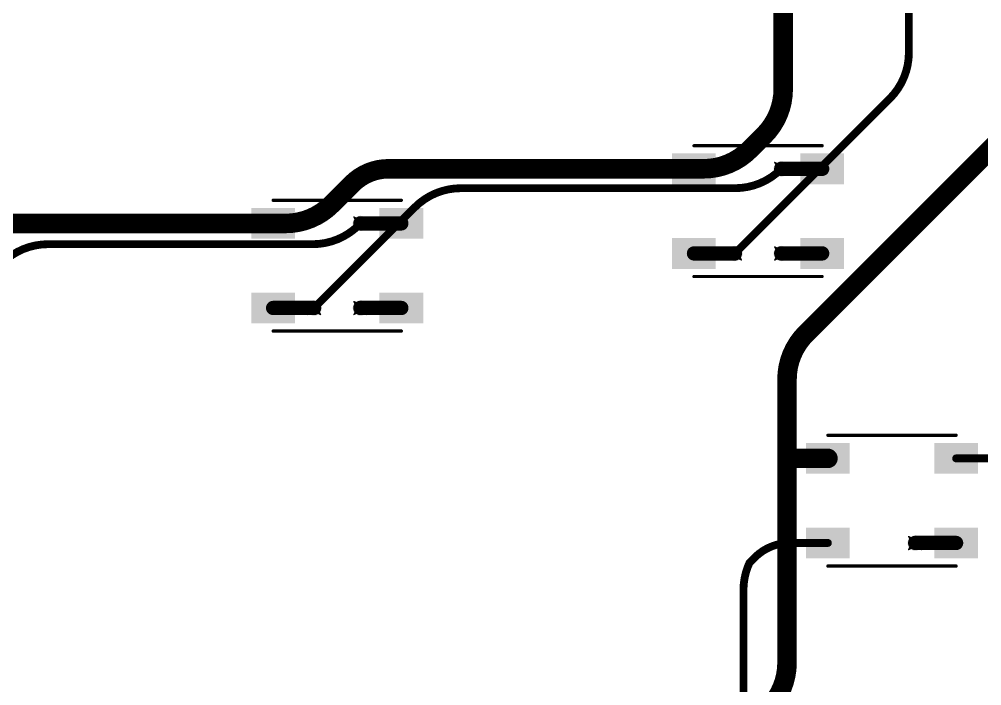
# Model space of a CAD drawing. Header units: inches. Extents: x -11 to 1110, y -7 to 455.
# Drawn here: x 154.96 to 192.5, y 257.58 to 283.59 of the extents above; entities that cross this region are included whole.
import ezdxf

# ---------------------------------------------------------------- set-up
doc = ezdxf.new("R2010")
doc.units = ezdxf.units.IN
for name, color, linetype in [('Bottom Layer', 5, 'Continuous'), ('Drill Drawing', 1, 'Continuous'), ('Top Layer', 1, 'Continuous'), ('Top Overlay', 2, 'Continuous'), ('Top Paste', 8, 'Continuous'), ('Top Solder', 216, 'Continuous'), ('Via Holes', 16, 'Continuous')]:
    doc.layers.add(name, color=color, linetype=linetype)

# ---------------------------------------------------------------- blocks, each defined once
blk = doc.blocks.new('WS2812B_B_W_134')
at = {"layer": 'Top Layer'}
for points in [[(-3.25, 2.15), (-1.75, 2.15), (-1.75, 1.15), (-3.25, 1.15)], [(3.25, 1.15), (1.75, 1.15), (1.75, 2.15), (3.25, 2.15)], [(-3.25, -1.15), (-1.75, -1.15), (-1.75, -2.15), (-3.25, -2.15)], [(1.75, -1.15), (3.25, -1.15), (3.25, -2.15), (1.75, -2.15)]]:
    blk.add_hatch(color=1, dxfattribs=at).paths.add_polyline_path(points)
at = {"layer": 'Top Paste'}
for points in [[(-3.25, 2.15), (-1.75, 2.15), (-1.75, 1.15), (-3.25, 1.15)], [(3.25, 1.15), (1.75, 1.15), (1.75, 2.15), (3.25, 2.15)], [(-3.25, -1.15), (-1.75, -1.15), (-1.75, -2.15), (-3.25, -2.15)], [(1.75, -1.15), (3.25, -1.15), (3.25, -2.15), (1.75, -2.15)]]:
    blk.add_hatch(color=8, dxfattribs=at).paths.add_polyline_path(points)
at = {"layer": 'Top Solder'}
for points in [[(-3.352, 2.252), (-1.648, 2.252), (-1.648, 1.048), (-3.352, 1.048)], [(3.352, 1.048), (1.648, 1.048), (1.648, 2.252), (3.352, 2.252)], [(-3.352, -1.048), (-1.648, -1.048), (-1.648, -2.252), (-3.352, -2.252)], [(1.648, -1.048), (3.352, -1.048), (3.352, -2.252), (1.648, -2.252)]]:
    blk.add_hatch(color=216, dxfattribs=at).paths.add_polyline_path(points)
at = {"layer": 'Top Overlay'}
for points in [[(-2.5, 2.551, 0.127, 0.127, 0), (2.5, 2.551, 0.127, 0.127, 0)], [(-3.556, 1.803, 0.254, 0.254, 0), (-3.429, 1.676, 0.254, 0.254, 0)], [(-3.556, 1.549, 0.254, 0.254, 0), (-3.556, 1.803, 0.254, 0.254, 0)], [(-3.556, 1.549, 0.254, 0.254, 0), (-3.429, 1.676, 0.254, 0.254, 0)], [(-2.5, -2.551, 0.127, 0.127, 0), (2.5, -2.551, 0.127, 0.127, 0)]]:
    blk.add_lwpolyline(points, format="xyseb", dxfattribs=at)
for points in [[(-2.532, 2.551, 0.0635, 0.0635, 1), (-2.468, 2.551, 0.0635, 0.0635, 1)], [(2.468, 2.551, 0.0635, 0.0635, 1), (2.532, 2.551, 0.0635, 0.0635, 1)], [(-3.619, 1.803, 0.127, 0.127, 1), (-3.493, 1.803, 0.127, 0.127, 1)], [(-3.619, 1.803, 0.127, 0.127, 1), (-3.493, 1.803, 0.127, 0.127, 1)], [(-3.619, 1.549, 0.127, 0.127, 1), (-3.493, 1.549, 0.127, 0.127, 1)], [(-3.619, 1.549, 0.127, 0.127, 1), (-3.493, 1.549, 0.127, 0.127, 1)], [(-3.493, 1.676, 0.127, 0.127, 1), (-3.365, 1.676, 0.127, 0.127, 1)], [(-3.493, 1.676, 0.127, 0.127, 1), (-3.365, 1.676, 0.127, 0.127, 1)], [(-2.532, -2.551, 0.0635, 0.0635, 1), (-2.468, -2.551, 0.0635, 0.0635, 1)], [(2.468, -2.551, 0.0635, 0.0635, 1), (2.532, -2.551, 0.0635, 0.0635, 1)]]:
    blk.add_lwpolyline(points, format="xyseb", close=True, dxfattribs=at)
blk = doc.blocks.new('WS2812B_B_W_143')
at = {"layer": 'Top Layer'}
for points in [[(-3.25, 2.15), (-1.75, 2.15), (-1.75, 1.15), (-3.25, 1.15)], [(3.25, 1.15), (1.75, 1.15), (1.75, 2.15), (3.25, 2.15)], [(-3.25, -1.15), (-1.75, -1.15), (-1.75, -2.15), (-3.25, -2.15)], [(1.75, -1.15), (3.25, -1.15), (3.25, -2.15), (1.75, -2.15)]]:
    blk.add_hatch(color=1, dxfattribs=at).paths.add_polyline_path(points)
at = {"layer": 'Top Paste'}
for points in [[(-3.25, 2.15), (-1.75, 2.15), (-1.75, 1.15), (-3.25, 1.15)], [(3.25, 1.15), (1.75, 1.15), (1.75, 2.15), (3.25, 2.15)], [(-3.25, -1.15), (-1.75, -1.15), (-1.75, -2.15), (-3.25, -2.15)], [(1.75, -1.15), (3.25, -1.15), (3.25, -2.15), (1.75, -2.15)]]:
    blk.add_hatch(color=8, dxfattribs=at).paths.add_polyline_path(points)
at = {"layer": 'Top Solder'}
for points in [[(-3.352, 2.252), (-1.648, 2.252), (-1.648, 1.048), (-3.352, 1.048)], [(3.352, 1.048), (1.648, 1.048), (1.648, 2.252), (3.352, 2.252)], [(-3.352, -1.048), (-1.648, -1.048), (-1.648, -2.252), (-3.352, -2.252)], [(1.648, -1.048), (3.352, -1.048), (3.352, -2.252), (1.648, -2.252)]]:
    blk.add_hatch(color=216, dxfattribs=at).paths.add_polyline_path(points)
at = {"layer": 'Top Overlay'}
for points in [[(-2.5, 2.551, 0.127, 0.127, 0), (2.5, 2.551, 0.127, 0.127, 0)], [(-3.556, 1.803, 0.254, 0.254, 0), (-3.429, 1.676, 0.254, 0.254, 0)], [(-3.556, 1.549, 0.254, 0.254, 0), (-3.556, 1.803, 0.254, 0.254, 0)], [(-3.556, 1.549, 0.254, 0.254, 0), (-3.429, 1.676, 0.254, 0.254, 0)], [(-2.5, -2.551, 0.127, 0.127, 0), (2.5, -2.551, 0.127, 0.127, 0)]]:
    blk.add_lwpolyline(points, format="xyseb", dxfattribs=at)
for points in [[(-2.532, 2.551, 0.0635, 0.0635, 1), (-2.468, 2.551, 0.0635, 0.0635, 1)], [(2.468, 2.551, 0.0635, 0.0635, 1), (2.532, 2.551, 0.0635, 0.0635, 1)], [(-3.619, 1.803, 0.127, 0.127, 1), (-3.493, 1.803, 0.127, 0.127, 1)], [(-3.619, 1.803, 0.127, 0.127, 1), (-3.493, 1.803, 0.127, 0.127, 1)], [(-3.619, 1.549, 0.127, 0.127, 1), (-3.493, 1.549, 0.127, 0.127, 1)], [(-3.619, 1.549, 0.127, 0.127, 1), (-3.493, 1.549, 0.127, 0.127, 1)], [(-3.493, 1.676, 0.127, 0.127, 1), (-3.365, 1.676, 0.127, 0.127, 1)], [(-3.493, 1.676, 0.127, 0.127, 1), (-3.365, 1.676, 0.127, 0.127, 1)], [(-2.532, -2.551, 0.0635, 0.0635, 1), (-2.468, -2.551, 0.0635, 0.0635, 1)], [(2.468, -2.551, 0.0635, 0.0635, 1), (2.532, -2.551, 0.0635, 0.0635, 1)]]:
    blk.add_lwpolyline(points, format="xyseb", close=True, dxfattribs=at)
blk = doc.blocks.new('WS2812B_B_W_216')
at = {"layer": 'Top Layer'}
for points in [[(-3.25, 2.15), (-1.75, 2.15), (-1.75, 1.15), (-3.25, 1.15)], [(3.25, 1.15), (1.75, 1.15), (1.75, 2.15), (3.25, 2.15)], [(-3.25, -1.15), (-1.75, -1.15), (-1.75, -2.15), (-3.25, -2.15)], [(1.75, -1.15), (3.25, -1.15), (3.25, -2.15), (1.75, -2.15)]]:
    blk.add_hatch(color=1, dxfattribs=at).paths.add_polyline_path(points)
at = {"layer": 'Top Paste'}
for points in [[(-3.25, 2.15), (-1.75, 2.15), (-1.75, 1.15), (-3.25, 1.15)], [(3.25, 1.15), (1.75, 1.15), (1.75, 2.15), (3.25, 2.15)], [(-3.25, -1.15), (-1.75, -1.15), (-1.75, -2.15), (-3.25, -2.15)], [(1.75, -1.15), (3.25, -1.15), (3.25, -2.15), (1.75, -2.15)]]:
    blk.add_hatch(color=8, dxfattribs=at).paths.add_polyline_path(points)
at = {"layer": 'Top Solder'}
for points in [[(-3.352, 2.252), (-1.648, 2.252), (-1.648, 1.048), (-3.352, 1.048)], [(3.352, 1.048), (1.648, 1.048), (1.648, 2.252), (3.352, 2.252)], [(-3.352, -1.048), (-1.648, -1.048), (-1.648, -2.252), (-3.352, -2.252)], [(1.648, -1.048), (3.352, -1.048), (3.352, -2.252), (1.648, -2.252)]]:
    blk.add_hatch(color=216, dxfattribs=at).paths.add_polyline_path(points)
at = {"layer": 'Top Overlay'}
for points in [[(-2.5, 2.551, 0.127, 0.127, 0), (2.5, 2.551, 0.127, 0.127, 0)], [(-3.556, 1.549, 0.254, 0.254, 0), (-3.556, 1.803, 0.254, 0.254, 0)], [(-3.556, 1.803, 0.254, 0.254, 0), (-3.429, 1.676, 0.254, 0.254, 0)], [(-3.556, 1.549, 0.254, 0.254, 0), (-3.429, 1.676, 0.254, 0.254, 0)], [(-2.5, -2.551, 0.127, 0.127, 0), (2.5, -2.551, 0.127, 0.127, 0)]]:
    blk.add_lwpolyline(points, format="xyseb", dxfattribs=at)
for points in [[(-2.532, 2.551, 0.0635, 0.0635, 1), (-2.468, 2.551, 0.0635, 0.0635, 1)], [(2.468, 2.551, 0.0635, 0.0635, 1), (2.532, 2.551, 0.0635, 0.0635, 1)], [(-3.619, 1.803, 0.127, 0.127, 1), (-3.493, 1.803, 0.127, 0.127, 1)], [(-3.619, 1.803, 0.127, 0.127, 1), (-3.493, 1.803, 0.127, 0.127, 1)], [(-3.619, 1.549, 0.127, 0.127, 1), (-3.493, 1.549, 0.127, 0.127, 1)], [(-3.619, 1.549, 0.127, 0.127, 1), (-3.493, 1.549, 0.127, 0.127, 1)], [(-3.493, 1.676, 0.127, 0.127, 1), (-3.365, 1.676, 0.127, 0.127, 1)], [(-3.493, 1.676, 0.127, 0.127, 1), (-3.365, 1.676, 0.127, 0.127, 1)], [(-2.532, -2.551, 0.0635, 0.0635, 1), (-2.468, -2.551, 0.0635, 0.0635, 1)], [(2.468, -2.551, 0.0635, 0.0635, 1), (2.532, -2.551, 0.0635, 0.0635, 1)]]:
    blk.add_lwpolyline(points, format="xyseb", close=True, dxfattribs=at)

msp = doc.modelspace()

# ---------------------------------------------------------------- hatches: boundary and pattern name
at = {"layer": 'Bottom Layer'}
h = msp.add_hatch(color=5, dxfattribs=at)
edge = h.paths.add_edge_path()
edge.add_arc((179.684, 277.751), 0.3, 0, 360)
h = msp.add_hatch(color=5, dxfattribs=at)
edge = h.paths.add_edge_path()
edge.add_arc((184.684, 277.746), 0.3, 0, 360)
h = msp.add_hatch(color=5, dxfattribs=at)
edge = h.paths.add_edge_path()
edge.add_arc((163.268, 275.618), 0.3, 0, 360)
h = msp.add_hatch(color=5, dxfattribs=at)
edge = h.paths.add_edge_path()
edge.add_arc((168.268, 275.618), 0.3, 0, 360)
h = msp.add_hatch(color=5, dxfattribs=at)
edge = h.paths.add_edge_path()
edge.add_arc((182.875, 274.446), 0.3, 0, 360)
h = msp.add_hatch(color=5, dxfattribs=at)
edge = h.paths.add_edge_path()
edge.add_arc((184.684, 274.446), 0.3, 0, 360)
h = msp.add_hatch(color=5, dxfattribs=at)
edge = h.paths.add_edge_path()
edge.add_arc((166.459, 272.318), 0.3, 0, 360)
h = msp.add_hatch(color=5, dxfattribs=at)
edge = h.paths.add_edge_path()
edge.add_arc((168.268, 272.318), 0.3, 0, 360)
h = msp.add_hatch(color=5, dxfattribs=at)
edge = h.paths.add_edge_path()
edge.add_arc((184.909, 266.448), 0.3, 0, 360)
h = msp.add_hatch(color=5, dxfattribs=at)
edge = h.paths.add_edge_path()
edge.add_arc((189.909, 263.148), 0.3, 0, 360)
at = {"layer": 'Top Layer'}
h = msp.add_hatch(color=1, dxfattribs=at)
edge = h.paths.add_edge_path()
edge.add_arc((179.684, 277.751), 0.3, 0, 360)
h = msp.add_hatch(color=1, dxfattribs=at)
edge = h.paths.add_edge_path()
edge.add_arc((184.684, 277.746), 0.3, 0, 360)
h = msp.add_hatch(color=1, dxfattribs=at)
edge = h.paths.add_edge_path()
edge.add_arc((163.268, 275.618), 0.3, 0, 360)
h = msp.add_hatch(color=1, dxfattribs=at)
edge = h.paths.add_edge_path()
edge.add_arc((168.268, 275.618), 0.3, 0, 360)
h = msp.add_hatch(color=1, dxfattribs=at)
edge = h.paths.add_edge_path()
edge.add_arc((182.875, 274.446), 0.3, 0, 360)
h = msp.add_hatch(color=1, dxfattribs=at)
edge = h.paths.add_edge_path()
edge.add_arc((184.684, 274.446), 0.3, 0, 360)
h = msp.add_hatch(color=1, dxfattribs=at)
edge = h.paths.add_edge_path()
edge.add_arc((166.459, 272.318), 0.3, 0, 360)
h = msp.add_hatch(color=1, dxfattribs=at)
edge = h.paths.add_edge_path()
edge.add_arc((168.268, 272.318), 0.3, 0, 360)
h = msp.add_hatch(color=1, dxfattribs=at)
edge = h.paths.add_edge_path()
edge.add_arc((184.909, 266.448), 0.3, 0, 360)
h = msp.add_hatch(color=1, dxfattribs=at)
edge = h.paths.add_edge_path()
edge.add_arc((189.909, 263.148), 0.3, 0, 360)
at = {"layer": 'Via Holes'}
h = msp.add_hatch(color=7, dxfattribs=at)
edge = h.paths.add_edge_path()
edge.add_arc((179.684, 277.751), 0.15, 0, 360)
h = msp.add_hatch(color=7, dxfattribs=at)
edge = h.paths.add_edge_path()
edge.add_arc((184.684, 277.746), 0.15, 0, 360)
h = msp.add_hatch(color=7, dxfattribs=at)
edge = h.paths.add_edge_path()
edge.add_arc((163.268, 275.618), 0.15, 0, 360)
h = msp.add_hatch(color=7, dxfattribs=at)
edge = h.paths.add_edge_path()
edge.add_arc((168.268, 275.618), 0.15, 0, 360)
h = msp.add_hatch(color=7, dxfattribs=at)
edge = h.paths.add_edge_path()
edge.add_arc((182.875, 274.446), 0.15, 0, 360)
h = msp.add_hatch(color=7, dxfattribs=at)
edge = h.paths.add_edge_path()
edge.add_arc((184.684, 274.446), 0.15, 0, 360)
h = msp.add_hatch(color=7, dxfattribs=at)
edge = h.paths.add_edge_path()
edge.add_arc((166.459, 272.318), 0.15, 0, 360)
h = msp.add_hatch(color=7, dxfattribs=at)
edge = h.paths.add_edge_path()
edge.add_arc((168.268, 272.318), 0.15, 0, 360)
h = msp.add_hatch(color=7, dxfattribs=at)
edge = h.paths.add_edge_path()
edge.add_arc((184.909, 266.448), 0.15, 0, 360)
h = msp.add_hatch(color=7, dxfattribs=at)
edge = h.paths.add_edge_path()
edge.add_arc((189.909, 263.148), 0.15, 0, 360)

# ---------------------------------------------------------------- linework, layer by layer
at = {"layer": 'Bottom Layer'}
for points in [[(189.662, 282.285, 0.305, 0.305, 0), (189.662, 289.002, 0.305, 0.305, 0)], [(184.76, 280.859, 0.762, 0.762, 0), (184.76, 286.73, 0.762, 0.762, 0)], [(189.662, 282.285, 0.305, 0.305, -0.198912), (188.918, 280.489, 0.305, 0.305, 0)], [(184.76, 280.859, 0.762, 0.762, -0.198912), (184.016, 279.062, 0.762, 0.762, 0)], [(182.875, 274.446, 0.305, 0.305, 0), (188.918, 280.489, 0.305, 0.305, 0)], [(183.448, 278.495, 0.762, 0.762, 0), (184.016, 279.062, 0.762, 0.762, 0)], [(185.653, 271.327, 0.762, 0.762, 0), (193.035, 278.709, 0.762, 0.762, 0)], [(183.448, 278.495, 0.762, 0.762, -0.198912), (181.652, 277.751, 0.762, 0.762, 0)], [(167.945, 277.165, 0.762, 0.762, -0.198912), (169.36, 277.751, 0.762, 0.762, 0)], [(169.36, 277.751, 0.762, 0.762, 0), (179.684, 277.751, 0.762, 0.762, 0)], [(179.684, 277.751, 0.762, 0.762, 0), (181.652, 277.751, 0.762, 0.762, 0)], [(184.676, 277.738, 0.305, 0.305, -0.198912), (182.879, 276.994, 0.305, 0.305, 0)], [(184.676, 277.738, 0.305, 0.305, 0), (184.684, 277.746, 0.305, 0.305, 0)], [(167.142, 276.362, 0.762, 0.762, 0), (167.945, 277.165, 0.762, 0.762, 0)], [(170.391, 276.25, 0.305, 0.305, -0.198912), (172.187, 276.994, 0.305, 0.305, 0)], [(172.187, 276.994, 0.305, 0.305, 0), (182.879, 276.994, 0.305, 0.305, 0)], [(167.142, 276.362, 0.762, 0.762, -0.198912), (165.346, 275.618, 0.762, 0.762, 0)], [(166.459, 272.318, 0.305, 0.305, 0), (170.391, 276.25, 0.305, 0.305, 0)], [(153.708, 275.618, 0.762, 0.762, 0), (163.268, 275.618, 0.762, 0.762, 0)], [(163.268, 275.618, 0.762, 0.762, 0), (165.346, 275.618, 0.762, 0.762, 0)], [(168.204, 275.553, 0.305, 0.305, -0.198912), (166.407, 274.809, 0.305, 0.305, 0)], [(168.204, 275.553, 0.305, 0.305, 0), (168.268, 275.618, 0.305, 0.305, 0)], [(154.288, 274.065, 0.305, 0.305, -0.198912), (156.084, 274.809, 0.305, 0.305, 0)], [(156.084, 274.809, 0.305, 0.305, 0), (166.407, 274.809, 0.305, 0.305, 0)], [(184.909, 269.531, 0.762, 0.762, -0.198912), (185.653, 271.327, 0.762, 0.762, 0)], [(184.909, 266.448, 0.762, 0.762, 0), (184.909, 269.531, 0.762, 0.762, 0)], [(184.909, 258.478, 0.762, 0.762, 0), (184.909, 266.448, 0.762, 0.762, 0)], [(184.909, 258.478, 0.762, 0.762, -0.198912), (184.165, 256.682, 0.762, 0.762, 0)]]:
    msp.add_lwpolyline(points, format="xyseb", dxfattribs=at)
for points in [[(189.586, 282.285, 0.152, 0.152, 1), (189.738, 282.285, 0.152, 0.152, 1)], [(189.586, 282.285, 0.152, 0.152, 1), (189.738, 282.285, 0.152, 0.152, 1)], [(184.569, 280.859, 0.381, 0.381, 1), (184.95, 280.859, 0.381, 0.381, 1)], [(184.569, 280.859, 0.381, 0.381, 1), (184.95, 280.859, 0.381, 0.381, 1)], [(188.842, 280.489, 0.152, 0.152, 1), (188.994, 280.489, 0.152, 0.152, 1)], [(188.842, 280.489, 0.152, 0.152, 1), (188.994, 280.489, 0.152, 0.152, 1)], [(183.825, 279.062, 0.381, 0.381, 1), (184.206, 279.062, 0.381, 0.381, 1)], [(183.825, 279.062, 0.381, 0.381, 1), (184.206, 279.062, 0.381, 0.381, 1)], [(183.257, 278.495, 0.381, 0.381, 1), (183.638, 278.495, 0.381, 0.381, 1)], [(183.257, 278.495, 0.381, 0.381, 1), (183.638, 278.495, 0.381, 0.381, 1)], [(169.169, 277.751, 0.381, 0.381, 1), (169.55, 277.751, 0.381, 0.381, 1)], [(169.169, 277.751, 0.381, 0.381, 1), (169.55, 277.751, 0.381, 0.381, 1)], [(179.493, 277.751, 0.381, 0.381, 1), (179.874, 277.751, 0.381, 0.381, 1)], [(179.493, 277.751, 0.381, 0.381, 1), (179.874, 277.751, 0.381, 0.381, 1)], [(181.461, 277.751, 0.381, 0.381, 1), (181.842, 277.751, 0.381, 0.381, 1)], [(181.461, 277.751, 0.381, 0.381, 1), (181.842, 277.751, 0.381, 0.381, 1)], [(184.599, 277.738, 0.152, 0.152, 1), (184.752, 277.738, 0.152, 0.152, 1)], [(184.599, 277.738, 0.152, 0.152, 1), (184.752, 277.738, 0.152, 0.152, 1)], [(184.608, 277.746, 0.152, 0.152, 1), (184.76, 277.746, 0.152, 0.152, 1)], [(167.754, 277.165, 0.381, 0.381, 1), (168.135, 277.165, 0.381, 0.381, 1)], [(167.754, 277.165, 0.381, 0.381, 1), (168.135, 277.165, 0.381, 0.381, 1)], [(172.111, 276.994, 0.152, 0.152, 1), (172.264, 276.994, 0.152, 0.152, 1)], [(172.111, 276.994, 0.152, 0.152, 1), (172.264, 276.994, 0.152, 0.152, 1)], [(182.803, 276.994, 0.152, 0.152, 1), (182.956, 276.994, 0.152, 0.152, 1)], [(182.803, 276.994, 0.152, 0.152, 1), (182.956, 276.994, 0.152, 0.152, 1)], [(166.951, 276.362, 0.381, 0.381, 1), (167.332, 276.362, 0.381, 0.381, 1)], [(166.951, 276.362, 0.381, 0.381, 1), (167.332, 276.362, 0.381, 0.381, 1)], [(170.315, 276.25, 0.152, 0.152, 1), (170.467, 276.25, 0.152, 0.152, 1)], [(170.315, 276.25, 0.152, 0.152, 1), (170.467, 276.25, 0.152, 0.152, 1)], [(163.077, 275.618, 0.381, 0.381, 1), (163.458, 275.618, 0.381, 0.381, 1)], [(163.077, 275.618, 0.381, 0.381, 1), (163.458, 275.618, 0.381, 0.381, 1)], [(165.155, 275.618, 0.381, 0.381, 1), (165.536, 275.618, 0.381, 0.381, 1)], [(165.155, 275.618, 0.381, 0.381, 1), (165.536, 275.618, 0.381, 0.381, 1)], [(168.127, 275.553, 0.152, 0.152, 1), (168.28, 275.553, 0.152, 0.152, 1)], [(168.127, 275.553, 0.152, 0.152, 1), (168.28, 275.553, 0.152, 0.152, 1)], [(168.192, 275.618, 0.152, 0.152, 1), (168.344, 275.618, 0.152, 0.152, 1)], [(156.008, 274.809, 0.152, 0.152, 1), (156.16, 274.809, 0.152, 0.152, 1)], [(156.008, 274.809, 0.152, 0.152, 1), (156.16, 274.809, 0.152, 0.152, 1)], [(166.331, 274.809, 0.152, 0.152, 1), (166.484, 274.809, 0.152, 0.152, 1)], [(166.331, 274.809, 0.152, 0.152, 1), (166.484, 274.809, 0.152, 0.152, 1)], [(182.799, 274.446, 0.152, 0.152, 1), (182.951, 274.446, 0.152, 0.152, 1)], [(166.383, 272.318, 0.152, 0.152, 1), (166.535, 272.318, 0.152, 0.152, 1)], [(185.462, 271.327, 0.381, 0.381, 1), (185.843, 271.327, 0.381, 0.381, 1)], [(185.462, 271.327, 0.381, 0.381, 1), (185.843, 271.327, 0.381, 0.381, 1)], [(184.718, 269.531, 0.381, 0.381, 1), (185.099, 269.531, 0.381, 0.381, 1)], [(184.718, 269.531, 0.381, 0.381, 1), (185.099, 269.531, 0.381, 0.381, 1)], [(184.718, 266.448, 0.381, 0.381, 1), (185.099, 266.448, 0.381, 0.381, 1)], [(184.718, 266.448, 0.381, 0.381, 1), (185.099, 266.448, 0.381, 0.381, 1)], [(184.718, 258.478, 0.381, 0.381, 1), (185.099, 258.478, 0.381, 0.381, 1)], [(184.718, 258.478, 0.381, 0.381, 1), (185.099, 258.478, 0.381, 0.381, 1)]]:
    msp.add_lwpolyline(points, format="xyseb", close=True, dxfattribs=at)
at = {"layer": 'Drill Drawing'}
for points in [[(179.43, 278.005, 0.0508, 0.0508, 0), (179.684, 277.878, 0.0508, 0.0508, 0)], [(179.43, 278.005, 0.0508, 0.0508, 0), (179.557, 277.751, 0.0508, 0.0508, 0)], [(179.684, 277.878, 0.0508, 0.0508, 0), (179.938, 278.005, 0.0508, 0.0508, 0)], [(179.811, 277.751, 0.0508, 0.0508, 0), (179.938, 278.005, 0.0508, 0.0508, 0)], [(184.43, 278, 0.0508, 0.0508, 0), (184.684, 277.873, 0.0508, 0.0508, 0)], [(184.43, 278, 0.0508, 0.0508, 0), (184.557, 277.746, 0.0508, 0.0508, 0)], [(184.684, 277.873, 0.0508, 0.0508, 0), (184.938, 278, 0.0508, 0.0508, 0)], [(184.811, 277.746, 0.0508, 0.0508, 0), (184.938, 278, 0.0508, 0.0508, 0)], [(179.43, 277.497, 0.0508, 0.0508, 0), (179.557, 277.751, 0.0508, 0.0508, 0)], [(179.43, 277.497, 0.0508, 0.0508, 0), (179.684, 277.624, 0.0508, 0.0508, 0)], [(179.684, 277.624, 0.0508, 0.0508, 0), (179.938, 277.497, 0.0508, 0.0508, 0)], [(179.811, 277.751, 0.0508, 0.0508, 0), (179.938, 277.497, 0.0508, 0.0508, 0)], [(184.43, 277.492, 0.0508, 0.0508, 0), (184.557, 277.746, 0.0508, 0.0508, 0)], [(184.43, 277.492, 0.0508, 0.0508, 0), (184.684, 277.619, 0.0508, 0.0508, 0)], [(184.684, 277.619, 0.0508, 0.0508, 0), (184.938, 277.492, 0.0508, 0.0508, 0)], [(184.811, 277.746, 0.0508, 0.0508, 0), (184.938, 277.492, 0.0508, 0.0508, 0)], [(163.014, 275.872, 0.0508, 0.0508, 0), (163.268, 275.745, 0.0508, 0.0508, 0)], [(163.014, 275.872, 0.0508, 0.0508, 0), (163.141, 275.618, 0.0508, 0.0508, 0)], [(163.014, 275.364, 0.0508, 0.0508, 0), (163.141, 275.618, 0.0508, 0.0508, 0)], [(163.268, 275.745, 0.0508, 0.0508, 0), (163.522, 275.872, 0.0508, 0.0508, 0)], [(163.395, 275.618, 0.0508, 0.0508, 0), (163.522, 275.872, 0.0508, 0.0508, 0)], [(163.395, 275.618, 0.0508, 0.0508, 0), (163.522, 275.364, 0.0508, 0.0508, 0)], [(168.014, 275.872, 0.0508, 0.0508, 0), (168.268, 275.745, 0.0508, 0.0508, 0)], [(168.014, 275.872, 0.0508, 0.0508, 0), (168.141, 275.618, 0.0508, 0.0508, 0)], [(168.014, 275.364, 0.0508, 0.0508, 0), (168.141, 275.618, 0.0508, 0.0508, 0)], [(168.268, 275.745, 0.0508, 0.0508, 0), (168.522, 275.872, 0.0508, 0.0508, 0)], [(168.395, 275.618, 0.0508, 0.0508, 0), (168.522, 275.872, 0.0508, 0.0508, 0)], [(168.395, 275.618, 0.0508, 0.0508, 0), (168.522, 275.364, 0.0508, 0.0508, 0)], [(163.014, 275.364, 0.0508, 0.0508, 0), (163.268, 275.491, 0.0508, 0.0508, 0)], [(163.268, 275.491, 0.0508, 0.0508, 0), (163.522, 275.364, 0.0508, 0.0508, 0)], [(168.014, 275.364, 0.0508, 0.0508, 0), (168.268, 275.491, 0.0508, 0.0508, 0)], [(168.268, 275.491, 0.0508, 0.0508, 0), (168.522, 275.364, 0.0508, 0.0508, 0)], [(182.621, 274.7, 0.0508, 0.0508, 0), (182.875, 274.573, 0.0508, 0.0508, 0)], [(182.621, 274.7, 0.0508, 0.0508, 0), (182.748, 274.446, 0.0508, 0.0508, 0)], [(182.621, 274.192, 0.0508, 0.0508, 0), (182.748, 274.446, 0.0508, 0.0508, 0)], [(182.875, 274.573, 0.0508, 0.0508, 0), (183.129, 274.7, 0.0508, 0.0508, 0)], [(183.002, 274.446, 0.0508, 0.0508, 0), (183.129, 274.7, 0.0508, 0.0508, 0)], [(183.002, 274.446, 0.0508, 0.0508, 0), (183.129, 274.192, 0.0508, 0.0508, 0)], [(184.43, 274.7, 0.0508, 0.0508, 0), (184.684, 274.573, 0.0508, 0.0508, 0)], [(184.43, 274.7, 0.0508, 0.0508, 0), (184.557, 274.446, 0.0508, 0.0508, 0)], [(184.43, 274.192, 0.0508, 0.0508, 0), (184.557, 274.446, 0.0508, 0.0508, 0)], [(184.684, 274.573, 0.0508, 0.0508, 0), (184.938, 274.7, 0.0508, 0.0508, 0)], [(184.811, 274.446, 0.0508, 0.0508, 0), (184.938, 274.7, 0.0508, 0.0508, 0)], [(184.811, 274.446, 0.0508, 0.0508, 0), (184.938, 274.192, 0.0508, 0.0508, 0)], [(182.621, 274.192, 0.0508, 0.0508, 0), (182.875, 274.319, 0.0508, 0.0508, 0)], [(182.875, 274.319, 0.0508, 0.0508, 0), (183.129, 274.192, 0.0508, 0.0508, 0)], [(184.43, 274.192, 0.0508, 0.0508, 0), (184.684, 274.319, 0.0508, 0.0508, 0)], [(184.684, 274.319, 0.0508, 0.0508, 0), (184.938, 274.192, 0.0508, 0.0508, 0)], [(166.205, 272.572, 0.0508, 0.0508, 0), (166.459, 272.445, 0.0508, 0.0508, 0)], [(166.205, 272.572, 0.0508, 0.0508, 0), (166.332, 272.318, 0.0508, 0.0508, 0)], [(166.459, 272.445, 0.0508, 0.0508, 0), (166.713, 272.572, 0.0508, 0.0508, 0)], [(166.586, 272.318, 0.0508, 0.0508, 0), (166.713, 272.572, 0.0508, 0.0508, 0)], [(168.014, 272.572, 0.0508, 0.0508, 0), (168.268, 272.445, 0.0508, 0.0508, 0)], [(168.014, 272.572, 0.0508, 0.0508, 0), (168.141, 272.318, 0.0508, 0.0508, 0)], [(168.268, 272.445, 0.0508, 0.0508, 0), (168.522, 272.572, 0.0508, 0.0508, 0)], [(168.395, 272.318, 0.0508, 0.0508, 0), (168.522, 272.572, 0.0508, 0.0508, 0)], [(166.205, 272.064, 0.0508, 0.0508, 0), (166.332, 272.318, 0.0508, 0.0508, 0)], [(166.205, 272.064, 0.0508, 0.0508, 0), (166.459, 272.191, 0.0508, 0.0508, 0)], [(166.459, 272.191, 0.0508, 0.0508, 0), (166.713, 272.064, 0.0508, 0.0508, 0)], [(166.586, 272.318, 0.0508, 0.0508, 0), (166.713, 272.064, 0.0508, 0.0508, 0)], [(168.014, 272.064, 0.0508, 0.0508, 0), (168.141, 272.318, 0.0508, 0.0508, 0)], [(168.014, 272.064, 0.0508, 0.0508, 0), (168.268, 272.191, 0.0508, 0.0508, 0)], [(168.268, 272.191, 0.0508, 0.0508, 0), (168.522, 272.064, 0.0508, 0.0508, 0)], [(168.395, 272.318, 0.0508, 0.0508, 0), (168.522, 272.064, 0.0508, 0.0508, 0)], [(184.655, 266.702, 0.0508, 0.0508, 0), (184.909, 266.575, 0.0508, 0.0508, 0)], [(184.655, 266.702, 0.0508, 0.0508, 0), (184.782, 266.448, 0.0508, 0.0508, 0)], [(184.909, 266.575, 0.0508, 0.0508, 0), (185.163, 266.702, 0.0508, 0.0508, 0)], [(185.036, 266.448, 0.0508, 0.0508, 0), (185.163, 266.702, 0.0508, 0.0508, 0)], [(184.655, 266.194, 0.0508, 0.0508, 0), (184.782, 266.448, 0.0508, 0.0508, 0)], [(184.655, 266.194, 0.0508, 0.0508, 0), (184.909, 266.321, 0.0508, 0.0508, 0)], [(184.909, 266.321, 0.0508, 0.0508, 0), (185.163, 266.194, 0.0508, 0.0508, 0)], [(185.036, 266.448, 0.0508, 0.0508, 0), (185.163, 266.194, 0.0508, 0.0508, 0)], [(189.655, 263.402, 0.0508, 0.0508, 0), (189.909, 263.275, 0.0508, 0.0508, 0)], [(189.655, 263.402, 0.0508, 0.0508, 0), (189.782, 263.148, 0.0508, 0.0508, 0)], [(189.909, 263.275, 0.0508, 0.0508, 0), (190.163, 263.402, 0.0508, 0.0508, 0)], [(190.036, 263.148, 0.0508, 0.0508, 0), (190.163, 263.402, 0.0508, 0.0508, 0)], [(189.655, 262.894, 0.0508, 0.0508, 0), (189.782, 263.148, 0.0508, 0.0508, 0)], [(189.655, 262.894, 0.0508, 0.0508, 0), (189.909, 263.021, 0.0508, 0.0508, 0)], [(189.909, 263.021, 0.0508, 0.0508, 0), (190.163, 262.894, 0.0508, 0.0508, 0)], [(190.036, 263.148, 0.0508, 0.0508, 0), (190.163, 262.894, 0.0508, 0.0508, 0)]]:
    msp.add_lwpolyline(points, format="xyseb", dxfattribs=at)
for points in [[(179.417, 278.005, 0.0254, 0.0254, 1), (179.443, 278.005, 0.0254, 0.0254, 1)], [(179.417, 278.005, 0.0254, 0.0254, 1), (179.443, 278.005, 0.0254, 0.0254, 1)], [(179.671, 277.878, 0.0254, 0.0254, 1), (179.697, 277.878, 0.0254, 0.0254, 1)], [(179.671, 277.878, 0.0254, 0.0254, 1), (179.697, 277.878, 0.0254, 0.0254, 1)], [(179.925, 278.005, 0.0254, 0.0254, 1), (179.951, 278.005, 0.0254, 0.0254, 1)], [(179.925, 278.005, 0.0254, 0.0254, 1), (179.951, 278.005, 0.0254, 0.0254, 1)], [(184.417, 278, 0.0254, 0.0254, 1), (184.443, 278, 0.0254, 0.0254, 1)], [(184.417, 278, 0.0254, 0.0254, 1), (184.443, 278, 0.0254, 0.0254, 1)], [(184.671, 277.873, 0.0254, 0.0254, 1), (184.697, 277.873, 0.0254, 0.0254, 1)], [(184.671, 277.873, 0.0254, 0.0254, 1), (184.697, 277.873, 0.0254, 0.0254, 1)], [(184.925, 278, 0.0254, 0.0254, 1), (184.951, 278, 0.0254, 0.0254, 1)], [(184.925, 278, 0.0254, 0.0254, 1), (184.951, 278, 0.0254, 0.0254, 1)], [(179.417, 277.497, 0.0254, 0.0254, 1), (179.443, 277.497, 0.0254, 0.0254, 1)], [(179.417, 277.497, 0.0254, 0.0254, 1), (179.443, 277.497, 0.0254, 0.0254, 1)], [(179.544, 277.751, 0.0254, 0.0254, 1), (179.57, 277.751, 0.0254, 0.0254, 1)], [(179.544, 277.751, 0.0254, 0.0254, 1), (179.57, 277.751, 0.0254, 0.0254, 1)], [(179.671, 277.624, 0.0254, 0.0254, 1), (179.697, 277.624, 0.0254, 0.0254, 1)], [(179.671, 277.624, 0.0254, 0.0254, 1), (179.697, 277.624, 0.0254, 0.0254, 1)], [(179.798, 277.751, 0.0254, 0.0254, 1), (179.824, 277.751, 0.0254, 0.0254, 1)], [(179.798, 277.751, 0.0254, 0.0254, 1), (179.824, 277.751, 0.0254, 0.0254, 1)], [(179.925, 277.497, 0.0254, 0.0254, 1), (179.951, 277.497, 0.0254, 0.0254, 1)], [(179.925, 277.497, 0.0254, 0.0254, 1), (179.951, 277.497, 0.0254, 0.0254, 1)], [(184.417, 277.492, 0.0254, 0.0254, 1), (184.443, 277.492, 0.0254, 0.0254, 1)], [(184.417, 277.492, 0.0254, 0.0254, 1), (184.443, 277.492, 0.0254, 0.0254, 1)], [(184.544, 277.746, 0.0254, 0.0254, 1), (184.57, 277.746, 0.0254, 0.0254, 1)], [(184.544, 277.746, 0.0254, 0.0254, 1), (184.57, 277.746, 0.0254, 0.0254, 1)], [(184.671, 277.619, 0.0254, 0.0254, 1), (184.697, 277.619, 0.0254, 0.0254, 1)], [(184.671, 277.619, 0.0254, 0.0254, 1), (184.697, 277.619, 0.0254, 0.0254, 1)], [(184.798, 277.746, 0.0254, 0.0254, 1), (184.824, 277.746, 0.0254, 0.0254, 1)], [(184.798, 277.746, 0.0254, 0.0254, 1), (184.824, 277.746, 0.0254, 0.0254, 1)], [(184.925, 277.492, 0.0254, 0.0254, 1), (184.951, 277.492, 0.0254, 0.0254, 1)], [(184.925, 277.492, 0.0254, 0.0254, 1), (184.951, 277.492, 0.0254, 0.0254, 1)], [(163.001, 275.872, 0.0254, 0.0254, 1), (163.027, 275.872, 0.0254, 0.0254, 1)], [(163.001, 275.872, 0.0254, 0.0254, 1), (163.027, 275.872, 0.0254, 0.0254, 1)], [(163.128, 275.618, 0.0254, 0.0254, 1), (163.154, 275.618, 0.0254, 0.0254, 1)], [(163.128, 275.618, 0.0254, 0.0254, 1), (163.154, 275.618, 0.0254, 0.0254, 1)], [(163.255, 275.745, 0.0254, 0.0254, 1), (163.281, 275.745, 0.0254, 0.0254, 1)], [(163.255, 275.745, 0.0254, 0.0254, 1), (163.281, 275.745, 0.0254, 0.0254, 1)], [(163.382, 275.618, 0.0254, 0.0254, 1), (163.408, 275.618, 0.0254, 0.0254, 1)], [(163.382, 275.618, 0.0254, 0.0254, 1), (163.408, 275.618, 0.0254, 0.0254, 1)], [(163.509, 275.872, 0.0254, 0.0254, 1), (163.535, 275.872, 0.0254, 0.0254, 1)], [(163.509, 275.872, 0.0254, 0.0254, 1), (163.535, 275.872, 0.0254, 0.0254, 1)], [(168.001, 275.872, 0.0254, 0.0254, 1), (168.027, 275.872, 0.0254, 0.0254, 1)], [(168.001, 275.872, 0.0254, 0.0254, 1), (168.027, 275.872, 0.0254, 0.0254, 1)], [(168.128, 275.618, 0.0254, 0.0254, 1), (168.154, 275.618, 0.0254, 0.0254, 1)], [(168.128, 275.618, 0.0254, 0.0254, 1), (168.154, 275.618, 0.0254, 0.0254, 1)], [(168.255, 275.745, 0.0254, 0.0254, 1), (168.281, 275.745, 0.0254, 0.0254, 1)], [(168.255, 275.745, 0.0254, 0.0254, 1), (168.281, 275.745, 0.0254, 0.0254, 1)], [(168.382, 275.618, 0.0254, 0.0254, 1), (168.408, 275.618, 0.0254, 0.0254, 1)], [(168.382, 275.618, 0.0254, 0.0254, 1), (168.408, 275.618, 0.0254, 0.0254, 1)], [(168.509, 275.872, 0.0254, 0.0254, 1), (168.535, 275.872, 0.0254, 0.0254, 1)], [(168.509, 275.872, 0.0254, 0.0254, 1), (168.535, 275.872, 0.0254, 0.0254, 1)], [(163.001, 275.364, 0.0254, 0.0254, 1), (163.027, 275.364, 0.0254, 0.0254, 1)], [(163.001, 275.364, 0.0254, 0.0254, 1), (163.027, 275.364, 0.0254, 0.0254, 1)], [(163.255, 275.491, 0.0254, 0.0254, 1), (163.281, 275.491, 0.0254, 0.0254, 1)], [(163.255, 275.491, 0.0254, 0.0254, 1), (163.281, 275.491, 0.0254, 0.0254, 1)], [(163.509, 275.364, 0.0254, 0.0254, 1), (163.535, 275.364, 0.0254, 0.0254, 1)], [(163.509, 275.364, 0.0254, 0.0254, 1), (163.535, 275.364, 0.0254, 0.0254, 1)], [(168.001, 275.364, 0.0254, 0.0254, 1), (168.027, 275.364, 0.0254, 0.0254, 1)], [(168.001, 275.364, 0.0254, 0.0254, 1), (168.027, 275.364, 0.0254, 0.0254, 1)], [(168.255, 275.491, 0.0254, 0.0254, 1), (168.281, 275.491, 0.0254, 0.0254, 1)], [(168.255, 275.491, 0.0254, 0.0254, 1), (168.281, 275.491, 0.0254, 0.0254, 1)], [(168.509, 275.364, 0.0254, 0.0254, 1), (168.535, 275.364, 0.0254, 0.0254, 1)], [(168.509, 275.364, 0.0254, 0.0254, 1), (168.535, 275.364, 0.0254, 0.0254, 1)], [(182.608, 274.7, 0.0254, 0.0254, 1), (182.634, 274.7, 0.0254, 0.0254, 1)], [(182.608, 274.7, 0.0254, 0.0254, 1), (182.634, 274.7, 0.0254, 0.0254, 1)], [(182.735, 274.446, 0.0254, 0.0254, 1), (182.761, 274.446, 0.0254, 0.0254, 1)], [(182.735, 274.446, 0.0254, 0.0254, 1), (182.761, 274.446, 0.0254, 0.0254, 1)], [(182.862, 274.573, 0.0254, 0.0254, 1), (182.888, 274.573, 0.0254, 0.0254, 1)], [(182.862, 274.573, 0.0254, 0.0254, 1), (182.888, 274.573, 0.0254, 0.0254, 1)], [(182.989, 274.446, 0.0254, 0.0254, 1), (183.015, 274.446, 0.0254, 0.0254, 1)], [(182.989, 274.446, 0.0254, 0.0254, 1), (183.015, 274.446, 0.0254, 0.0254, 1)], [(183.116, 274.7, 0.0254, 0.0254, 1), (183.142, 274.7, 0.0254, 0.0254, 1)], [(183.116, 274.7, 0.0254, 0.0254, 1), (183.142, 274.7, 0.0254, 0.0254, 1)], [(184.417, 274.7, 0.0254, 0.0254, 1), (184.443, 274.7, 0.0254, 0.0254, 1)], [(184.417, 274.7, 0.0254, 0.0254, 1), (184.443, 274.7, 0.0254, 0.0254, 1)], [(184.544, 274.446, 0.0254, 0.0254, 1), (184.57, 274.446, 0.0254, 0.0254, 1)], [(184.544, 274.446, 0.0254, 0.0254, 1), (184.57, 274.446, 0.0254, 0.0254, 1)], [(184.671, 274.573, 0.0254, 0.0254, 1), (184.697, 274.573, 0.0254, 0.0254, 1)], [(184.671, 274.573, 0.0254, 0.0254, 1), (184.697, 274.573, 0.0254, 0.0254, 1)], [(184.798, 274.446, 0.0254, 0.0254, 1), (184.824, 274.446, 0.0254, 0.0254, 1)], [(184.798, 274.446, 0.0254, 0.0254, 1), (184.824, 274.446, 0.0254, 0.0254, 1)], [(184.925, 274.7, 0.0254, 0.0254, 1), (184.951, 274.7, 0.0254, 0.0254, 1)], [(184.925, 274.7, 0.0254, 0.0254, 1), (184.951, 274.7, 0.0254, 0.0254, 1)], [(182.608, 274.192, 0.0254, 0.0254, 1), (182.634, 274.192, 0.0254, 0.0254, 1)], [(182.608, 274.192, 0.0254, 0.0254, 1), (182.634, 274.192, 0.0254, 0.0254, 1)], [(182.862, 274.319, 0.0254, 0.0254, 1), (182.888, 274.319, 0.0254, 0.0254, 1)], [(182.862, 274.319, 0.0254, 0.0254, 1), (182.888, 274.319, 0.0254, 0.0254, 1)], [(183.116, 274.192, 0.0254, 0.0254, 1), (183.142, 274.192, 0.0254, 0.0254, 1)], [(183.116, 274.192, 0.0254, 0.0254, 1), (183.142, 274.192, 0.0254, 0.0254, 1)], [(184.417, 274.192, 0.0254, 0.0254, 1), (184.443, 274.192, 0.0254, 0.0254, 1)], [(184.417, 274.192, 0.0254, 0.0254, 1), (184.443, 274.192, 0.0254, 0.0254, 1)], [(184.671, 274.319, 0.0254, 0.0254, 1), (184.697, 274.319, 0.0254, 0.0254, 1)], [(184.671, 274.319, 0.0254, 0.0254, 1), (184.697, 274.319, 0.0254, 0.0254, 1)], [(184.925, 274.192, 0.0254, 0.0254, 1), (184.951, 274.192, 0.0254, 0.0254, 1)], [(184.925, 274.192, 0.0254, 0.0254, 1), (184.951, 274.192, 0.0254, 0.0254, 1)], [(166.193, 272.572, 0.0254, 0.0254, 1), (166.218, 272.572, 0.0254, 0.0254, 1)], [(166.193, 272.572, 0.0254, 0.0254, 1), (166.218, 272.572, 0.0254, 0.0254, 1)], [(166.701, 272.572, 0.0254, 0.0254, 1), (166.726, 272.572, 0.0254, 0.0254, 1)], [(166.701, 272.572, 0.0254, 0.0254, 1), (166.726, 272.572, 0.0254, 0.0254, 1)], [(168.001, 272.572, 0.0254, 0.0254, 1), (168.027, 272.572, 0.0254, 0.0254, 1)], [(168.001, 272.572, 0.0254, 0.0254, 1), (168.027, 272.572, 0.0254, 0.0254, 1)], [(168.509, 272.572, 0.0254, 0.0254, 1), (168.535, 272.572, 0.0254, 0.0254, 1)], [(168.509, 272.572, 0.0254, 0.0254, 1), (168.535, 272.572, 0.0254, 0.0254, 1)], [(166.32, 272.318, 0.0254, 0.0254, 1), (166.345, 272.318, 0.0254, 0.0254, 1)], [(166.32, 272.318, 0.0254, 0.0254, 1), (166.345, 272.318, 0.0254, 0.0254, 1)], [(166.447, 272.445, 0.0254, 0.0254, 1), (166.472, 272.445, 0.0254, 0.0254, 1)], [(166.447, 272.445, 0.0254, 0.0254, 1), (166.472, 272.445, 0.0254, 0.0254, 1)], [(166.447, 272.191, 0.0254, 0.0254, 1), (166.472, 272.191, 0.0254, 0.0254, 1)], [(166.447, 272.191, 0.0254, 0.0254, 1), (166.472, 272.191, 0.0254, 0.0254, 1)], [(166.574, 272.318, 0.0254, 0.0254, 1), (166.599, 272.318, 0.0254, 0.0254, 1)], [(166.574, 272.318, 0.0254, 0.0254, 1), (166.599, 272.318, 0.0254, 0.0254, 1)], [(168.128, 272.318, 0.0254, 0.0254, 1), (168.154, 272.318, 0.0254, 0.0254, 1)], [(168.128, 272.318, 0.0254, 0.0254, 1), (168.154, 272.318, 0.0254, 0.0254, 1)], [(168.255, 272.445, 0.0254, 0.0254, 1), (168.281, 272.445, 0.0254, 0.0254, 1)], [(168.255, 272.445, 0.0254, 0.0254, 1), (168.281, 272.445, 0.0254, 0.0254, 1)], [(168.255, 272.191, 0.0254, 0.0254, 1), (168.281, 272.191, 0.0254, 0.0254, 1)], [(168.255, 272.191, 0.0254, 0.0254, 1), (168.281, 272.191, 0.0254, 0.0254, 1)], [(168.382, 272.318, 0.0254, 0.0254, 1), (168.408, 272.318, 0.0254, 0.0254, 1)], [(168.382, 272.318, 0.0254, 0.0254, 1), (168.408, 272.318, 0.0254, 0.0254, 1)], [(166.193, 272.064, 0.0254, 0.0254, 1), (166.218, 272.064, 0.0254, 0.0254, 1)], [(166.193, 272.064, 0.0254, 0.0254, 1), (166.218, 272.064, 0.0254, 0.0254, 1)], [(166.701, 272.064, 0.0254, 0.0254, 1), (166.726, 272.064, 0.0254, 0.0254, 1)], [(166.701, 272.064, 0.0254, 0.0254, 1), (166.726, 272.064, 0.0254, 0.0254, 1)], [(168.001, 272.064, 0.0254, 0.0254, 1), (168.027, 272.064, 0.0254, 0.0254, 1)], [(168.001, 272.064, 0.0254, 0.0254, 1), (168.027, 272.064, 0.0254, 0.0254, 1)], [(168.509, 272.064, 0.0254, 0.0254, 1), (168.535, 272.064, 0.0254, 0.0254, 1)], [(168.509, 272.064, 0.0254, 0.0254, 1), (168.535, 272.064, 0.0254, 0.0254, 1)], [(184.642, 266.702, 0.0254, 0.0254, 1), (184.667, 266.702, 0.0254, 0.0254, 1)], [(184.642, 266.702, 0.0254, 0.0254, 1), (184.667, 266.702, 0.0254, 0.0254, 1)], [(184.896, 266.575, 0.0254, 0.0254, 1), (184.921, 266.575, 0.0254, 0.0254, 1)], [(184.896, 266.575, 0.0254, 0.0254, 1), (184.921, 266.575, 0.0254, 0.0254, 1)], [(185.15, 266.702, 0.0254, 0.0254, 1), (185.175, 266.702, 0.0254, 0.0254, 1)], [(185.15, 266.702, 0.0254, 0.0254, 1), (185.175, 266.702, 0.0254, 0.0254, 1)], [(184.642, 266.194, 0.0254, 0.0254, 1), (184.667, 266.194, 0.0254, 0.0254, 1)], [(184.642, 266.194, 0.0254, 0.0254, 1), (184.667, 266.194, 0.0254, 0.0254, 1)], [(184.769, 266.448, 0.0254, 0.0254, 1), (184.794, 266.448, 0.0254, 0.0254, 1)], [(184.769, 266.448, 0.0254, 0.0254, 1), (184.794, 266.448, 0.0254, 0.0254, 1)], [(184.896, 266.321, 0.0254, 0.0254, 1), (184.921, 266.321, 0.0254, 0.0254, 1)], [(184.896, 266.321, 0.0254, 0.0254, 1), (184.921, 266.321, 0.0254, 0.0254, 1)], [(185.023, 266.448, 0.0254, 0.0254, 1), (185.048, 266.448, 0.0254, 0.0254, 1)], [(185.023, 266.448, 0.0254, 0.0254, 1), (185.048, 266.448, 0.0254, 0.0254, 1)], [(185.15, 266.194, 0.0254, 0.0254, 1), (185.175, 266.194, 0.0254, 0.0254, 1)], [(185.15, 266.194, 0.0254, 0.0254, 1), (185.175, 266.194, 0.0254, 0.0254, 1)], [(189.642, 263.402, 0.0254, 0.0254, 1), (189.667, 263.402, 0.0254, 0.0254, 1)], [(189.642, 263.402, 0.0254, 0.0254, 1), (189.667, 263.402, 0.0254, 0.0254, 1)], [(189.896, 263.275, 0.0254, 0.0254, 1), (189.921, 263.275, 0.0254, 0.0254, 1)], [(189.896, 263.275, 0.0254, 0.0254, 1), (189.921, 263.275, 0.0254, 0.0254, 1)], [(190.15, 263.402, 0.0254, 0.0254, 1), (190.175, 263.402, 0.0254, 0.0254, 1)], [(190.15, 263.402, 0.0254, 0.0254, 1), (190.175, 263.402, 0.0254, 0.0254, 1)], [(189.642, 262.894, 0.0254, 0.0254, 1), (189.667, 262.894, 0.0254, 0.0254, 1)], [(189.642, 262.894, 0.0254, 0.0254, 1), (189.667, 262.894, 0.0254, 0.0254, 1)], [(189.769, 263.148, 0.0254, 0.0254, 1), (189.794, 263.148, 0.0254, 0.0254, 1)], [(189.769, 263.148, 0.0254, 0.0254, 1), (189.794, 263.148, 0.0254, 0.0254, 1)], [(189.896, 263.021, 0.0254, 0.0254, 1), (189.921, 263.021, 0.0254, 0.0254, 1)], [(189.896, 263.021, 0.0254, 0.0254, 1), (189.921, 263.021, 0.0254, 0.0254, 1)], [(190.023, 263.148, 0.0254, 0.0254, 1), (190.048, 263.148, 0.0254, 0.0254, 1)], [(190.023, 263.148, 0.0254, 0.0254, 1), (190.048, 263.148, 0.0254, 0.0254, 1)], [(190.15, 262.894, 0.0254, 0.0254, 1), (190.175, 262.894, 0.0254, 0.0254, 1)], [(190.15, 262.894, 0.0254, 0.0254, 1), (190.175, 262.894, 0.0254, 0.0254, 1)]]:
    msp.add_lwpolyline(points, format="xyseb", close=True, dxfattribs=at)
at = {"layer": 'Top Layer'}
for points in [[(179.684, 277.751, 0.762, 0.762, 0), (179.685, 277.75, 0.762, 0.762, 0)], [(179.685, 277.75, 0.762, 0.762, 0), (181.279, 277.75, 0.762, 0.762, 0)], [(181.279, 277.75, 0.762, 0.762, 0), (181.28, 277.749, 0.762, 0.762, 0)], [(184.684, 277.749, 0.559, 0.559, 0), (186.28, 277.749, 0.559, 0.559, 0)], [(163.268, 275.621, 0.762, 0.762, 0), (164.864, 275.621, 0.762, 0.762, 0)], [(168.268, 275.621, 0.559, 0.559, 0), (169.864, 275.621, 0.559, 0.559, 0)], [(181.28, 274.449, 0.559, 0.559, 0), (182.875, 274.449, 0.559, 0.559, 0)], [(184.684, 274.449, 0.559, 0.559, 0), (186.28, 274.449, 0.559, 0.559, 0)], [(164.864, 272.321, 0.559, 0.559, 0), (166.459, 272.321, 0.559, 0.559, 0)], [(168.268, 272.321, 0.559, 0.559, 0), (169.864, 272.321, 0.559, 0.559, 0)], [(184.909, 266.452, 0.762, 0.762, 0), (186.504, 266.452, 0.762, 0.762, 0)], [(191.504, 266.452, 0.305, 0.305, 0), (194.421, 266.452, 0.305, 0.305, 0)], [(183.649, 262.584, 0.305, 0.305, -0.198912), (185.02, 263.152, 0.305, 0.305, 0)], [(185.02, 263.152, 0.305, 0.305, 0), (186.504, 263.152, 0.305, 0.305, 0)], [(189.909, 263.152, 0.559, 0.559, 0), (191.504, 263.152, 0.559, 0.559, 0)], [(183.21, 261.312, 0.305, 0.305, -0.108971), (183.446, 262.381, 0.305, 0.305, 0)], [(183.446, 262.381, 0.305, 0.305, 0), (183.649, 262.584, 0.305, 0.305, 0)], [(183.21, 256.107, 0.305, 0.305, 0), (183.21, 261.312, 0.305, 0.305, 0)]]:
    msp.add_lwpolyline(points, format="xyseb", dxfattribs=at)
for points in [[(179.493, 277.751, 0.381, 0.381, 1), (179.874, 277.751, 0.381, 0.381, 1)], [(179.494, 277.75, 0.381, 0.381, 1), (179.875, 277.75, 0.381, 0.381, 1)], [(179.494, 277.75, 0.381, 0.381, 1), (179.875, 277.75, 0.381, 0.381, 1)], [(181.088, 277.75, 0.381, 0.381, 1), (181.469, 277.75, 0.381, 0.381, 1)], [(181.088, 277.75, 0.381, 0.381, 1), (181.469, 277.75, 0.381, 0.381, 1)], [(181.089, 277.749, 0.381, 0.381, 1), (181.47, 277.749, 0.381, 0.381, 1)], [(184.544, 277.749, 0.279, 0.279, 1), (184.824, 277.749, 0.279, 0.279, 1)], [(186.14, 277.749, 0.279, 0.279, 1), (186.419, 277.749, 0.279, 0.279, 1)], [(163.077, 275.621, 0.381, 0.381, 1), (163.458, 275.621, 0.381, 0.381, 1)], [(164.673, 275.621, 0.381, 0.381, 1), (165.054, 275.621, 0.381, 0.381, 1)], [(168.128, 275.621, 0.279, 0.279, 1), (168.408, 275.621, 0.279, 0.279, 1)], [(169.724, 275.621, 0.279, 0.279, 1), (170.003, 275.621, 0.279, 0.279, 1)], [(181.14, 274.449, 0.279, 0.279, 1), (181.419, 274.449, 0.279, 0.279, 1)], [(182.735, 274.449, 0.279, 0.279, 1), (183.015, 274.449, 0.279, 0.279, 1)], [(184.544, 274.449, 0.279, 0.279, 1), (184.824, 274.449, 0.279, 0.279, 1)], [(186.14, 274.449, 0.279, 0.279, 1), (186.419, 274.449, 0.279, 0.279, 1)], [(164.724, 272.321, 0.279, 0.279, 1), (165.003, 272.321, 0.279, 0.279, 1)], [(166.32, 272.321, 0.279, 0.279, 1), (166.599, 272.321, 0.279, 0.279, 1)], [(168.128, 272.321, 0.279, 0.279, 1), (168.408, 272.321, 0.279, 0.279, 1)], [(169.724, 272.321, 0.279, 0.279, 1), (170.003, 272.321, 0.279, 0.279, 1)], [(184.718, 266.452, 0.381, 0.381, 1), (185.099, 266.452, 0.381, 0.381, 1)], [(186.314, 266.452, 0.381, 0.381, 1), (186.695, 266.452, 0.381, 0.381, 1)], [(191.428, 266.452, 0.152, 0.152, 1), (191.581, 266.452, 0.152, 0.152, 1)], [(184.944, 263.152, 0.152, 0.152, 1), (185.096, 263.152, 0.152, 0.152, 1)], [(184.944, 263.152, 0.152, 0.152, 1), (185.096, 263.152, 0.152, 0.152, 1)], [(186.428, 263.152, 0.152, 0.152, 1), (186.581, 263.152, 0.152, 0.152, 1)], [(189.769, 263.152, 0.279, 0.279, 1), (190.048, 263.152, 0.279, 0.279, 1)], [(191.365, 263.152, 0.279, 0.279, 1), (191.644, 263.152, 0.279, 0.279, 1)], [(183.37, 262.381, 0.152, 0.152, 1), (183.522, 262.381, 0.152, 0.152, 1)], [(183.37, 262.381, 0.152, 0.152, 1), (183.522, 262.381, 0.152, 0.152, 1)], [(183.573, 262.584, 0.152, 0.152, 1), (183.725, 262.584, 0.152, 0.152, 1)], [(183.573, 262.584, 0.152, 0.152, 1), (183.725, 262.584, 0.152, 0.152, 1)], [(183.134, 261.312, 0.152, 0.152, 1), (183.286, 261.312, 0.152, 0.152, 1)], [(183.134, 261.312, 0.152, 0.152, 1), (183.286, 261.312, 0.152, 0.152, 1)]]:
    msp.add_lwpolyline(points, format="xyseb", close=True, dxfattribs=at)

# ---------------------------------------------------------------- block references
for name, p in [('WS2812B_B_W_134', (183.78, 276.099)), ('WS2812B_B_W_143', (167.364, 273.971)), ('WS2812B_B_W_216', (189.004, 264.802))]:
    msp.add_blockref(name, p)

doc.saveas('drawing.dxf')
